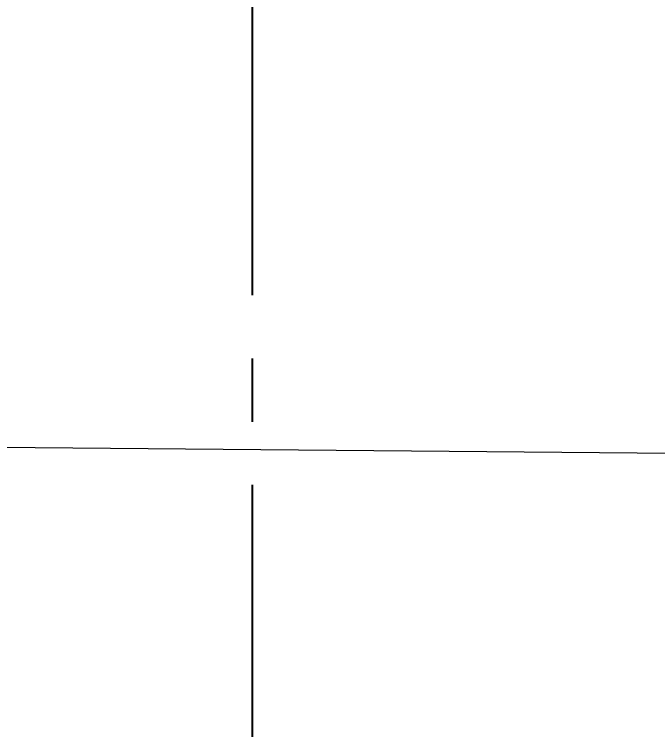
# Model space of a CAD drawing. Header units: millimetres. Extents: x 5438 to 6032, y -2661 to -1821.
# Drawn here: x 5905.64 to 5918.57, y -2375.16 to -2360.8 of the extents above; entities that cross this region are included whole.
import ezdxf

# ---------------------------------------------------------------- set-up
doc = ezdxf.new("R2010")
doc.units = ezdxf.units.MM
doc.header["$LTSCALE"] = 0.1
doc.linetypes.add('CENTERX2', pattern=[101.6, 63.5, -12.7, 12.7, -12.7])
doc.layers.get('0').update_dxf_attribs({"lineweight": 15})
doc.layers.add('CENTER', color=1, linetype='CENTERX2')
doc.layers.add('DIM', color=3, linetype='Continuous', lineweight=9)
doc.styles.get("Standard").update_dxf_attribs({"font": 'arial.ttf'})
doc.dimstyles.new('ISO-25', dxfattribs={"dimtxt": 2.5, "dimasz": 2.5, "dimexe": 1.25, "dimexo": 0.625, "dimtad": 1, "dimlfac": 5, "dimtxsty": 'Standard', "dimcen": 2.5, "dimadec": 0, "dimazin": 0, "dimtfac": 1, "dimtmove": 0, "dimatfit": 3, "dimfxl": 0, "dimarcsym": 0})

# ---------------------------------------------------------------- blocks, each defined once
blk = doc.blocks.new('*D125')
at = {"layer": 'Defpoints', "color": 0}
for p in [(5910.423, -2065.446), (5905.096, -2374.632), (5888.224, -2384.178), (5890.484, -2395.102), (5910.423, -2463.433)]:
    blk.add_point(p, dxfattribs=at)
at = {"layer": 'DIM', "color": 0, "lineweight": -2}
blk.add_line((5887.68, -2384.485), (5882.523, -2387.403), dxfattribs=at)
blk.add_arc((5910.423, -2371.618), 30.807, 218.8094, 260.6906, dxfattribs=at)
at = {"layer": 'DIM', "color": 0}
for points in [[(5885.728, -2391.393), (5887.107, -2390.458), (5883.611, -2386.788)], [(5905.508, -2401.188), (5905.372, -2402.849), (5910.423, -2402.425)]]:
    blk.add_solid(points, dxfattribs=at)
at = {"layer": 'DIM', "color": 0, "insert": (5896.505, -2395.485), "char_height": 5, "attachment_point": 5, "rotation": 329.75}
blk.add_mtext('61%%D', dxfattribs=at)
blk = doc.blocks.new('*D127')
at = {"layer": 'Defpoints', "color": 0}
for p in [(5960.212, -2377.265), (5894.578, -2381.782), (5960.212, -2381.782)]:
    blk.add_point(p, dxfattribs=at)
at = {"layer": 'DIM', "color": 0, "lineweight": -2}
for p, q in [((5960.212, -2372.265), (5960.212, -2367.265)), ((5959.587, -2377.265), (5958.962, -2377.265)), ((5960.212, -2377.265), (5960.212, -2381.782)), ((5895.203, -2381.782), (5961.462, -2381.782)), ((5960.212, -2386.782), (5960.212, -2399.734))]:
    blk.add_line(p, q, dxfattribs=at)
at = {"layer": 'DIM', "color": 0}
for points in [[(5959.379, -2372.265), (5961.046, -2372.265), (5960.212, -2377.265)], [(5959.379, -2386.782), (5961.046, -2386.782), (5960.212, -2381.782)]]:
    blk.add_solid(points, dxfattribs=at)
at = {"layer": 'DIM', "color": 0, "insert": (5957.034, -2395.758), "char_height": 5, "attachment_point": 5, "rotation": 90}
blk.add_mtext('18', dxfattribs=at)

msp = doc.modelspace()

# ---------------------------------------------------------------- linework, layer by layer
at = {"color": 7, "linetype": 'Continuous'}
msp.add_line((5925.3328, -2369.6674), (5892.7891, -2369.3834), dxfattribs=at)
at = {"layer": 'CENTER'}
msp.add_line((5910.4234, -2065.446), (5910.4234, -2463.4333), dxfattribs=at)

# ---------------------------------------------------------------- dimensions: what is measured, and where the dimension line sits
at = {"layer": 'DIM'}
dim = msp.add_angular_dim_2l(base=(5890.4842, -2395.1016), line1=((5910.4234, -2065.446), (5910.4234, -2463.4333)), line2=((5888.224, -2384.1776), (5905.0959, -2374.6319)), text='61%%D', dimstyle='ISO-25', override={"dimtxt": 5, "dimasz": 5, "dimlfac": 4, "dimadec": 1, "dimfxl": 1.25, "dimtfill": 1}, dxfattribs=at)
dim.commit()
dim.dimension.update_dxf_attribs({"geometry": '*D125', "text_midpoint": (5896.5047, -2395.4847)})
dim = msp.add_linear_dim(base=(5960.2123, -2381.7823), p1=(5960.2123, -2377.265), p2=(5894.578, -2381.7823), angle=90, text='18', dimstyle='ISO-25', override={"dimtxt": 5, "dimasz": 5, "dimlfac": 4, "dimadec": 1, "dimfxl": 1.25, "dimtfill": 1}, dxfattribs=at)
dim.commit()
dim.dimension.update_dxf_attribs({"geometry": '*D127', "text_midpoint": (5957.0345, -2395.7583)})

doc.saveas('drawing.dxf')
